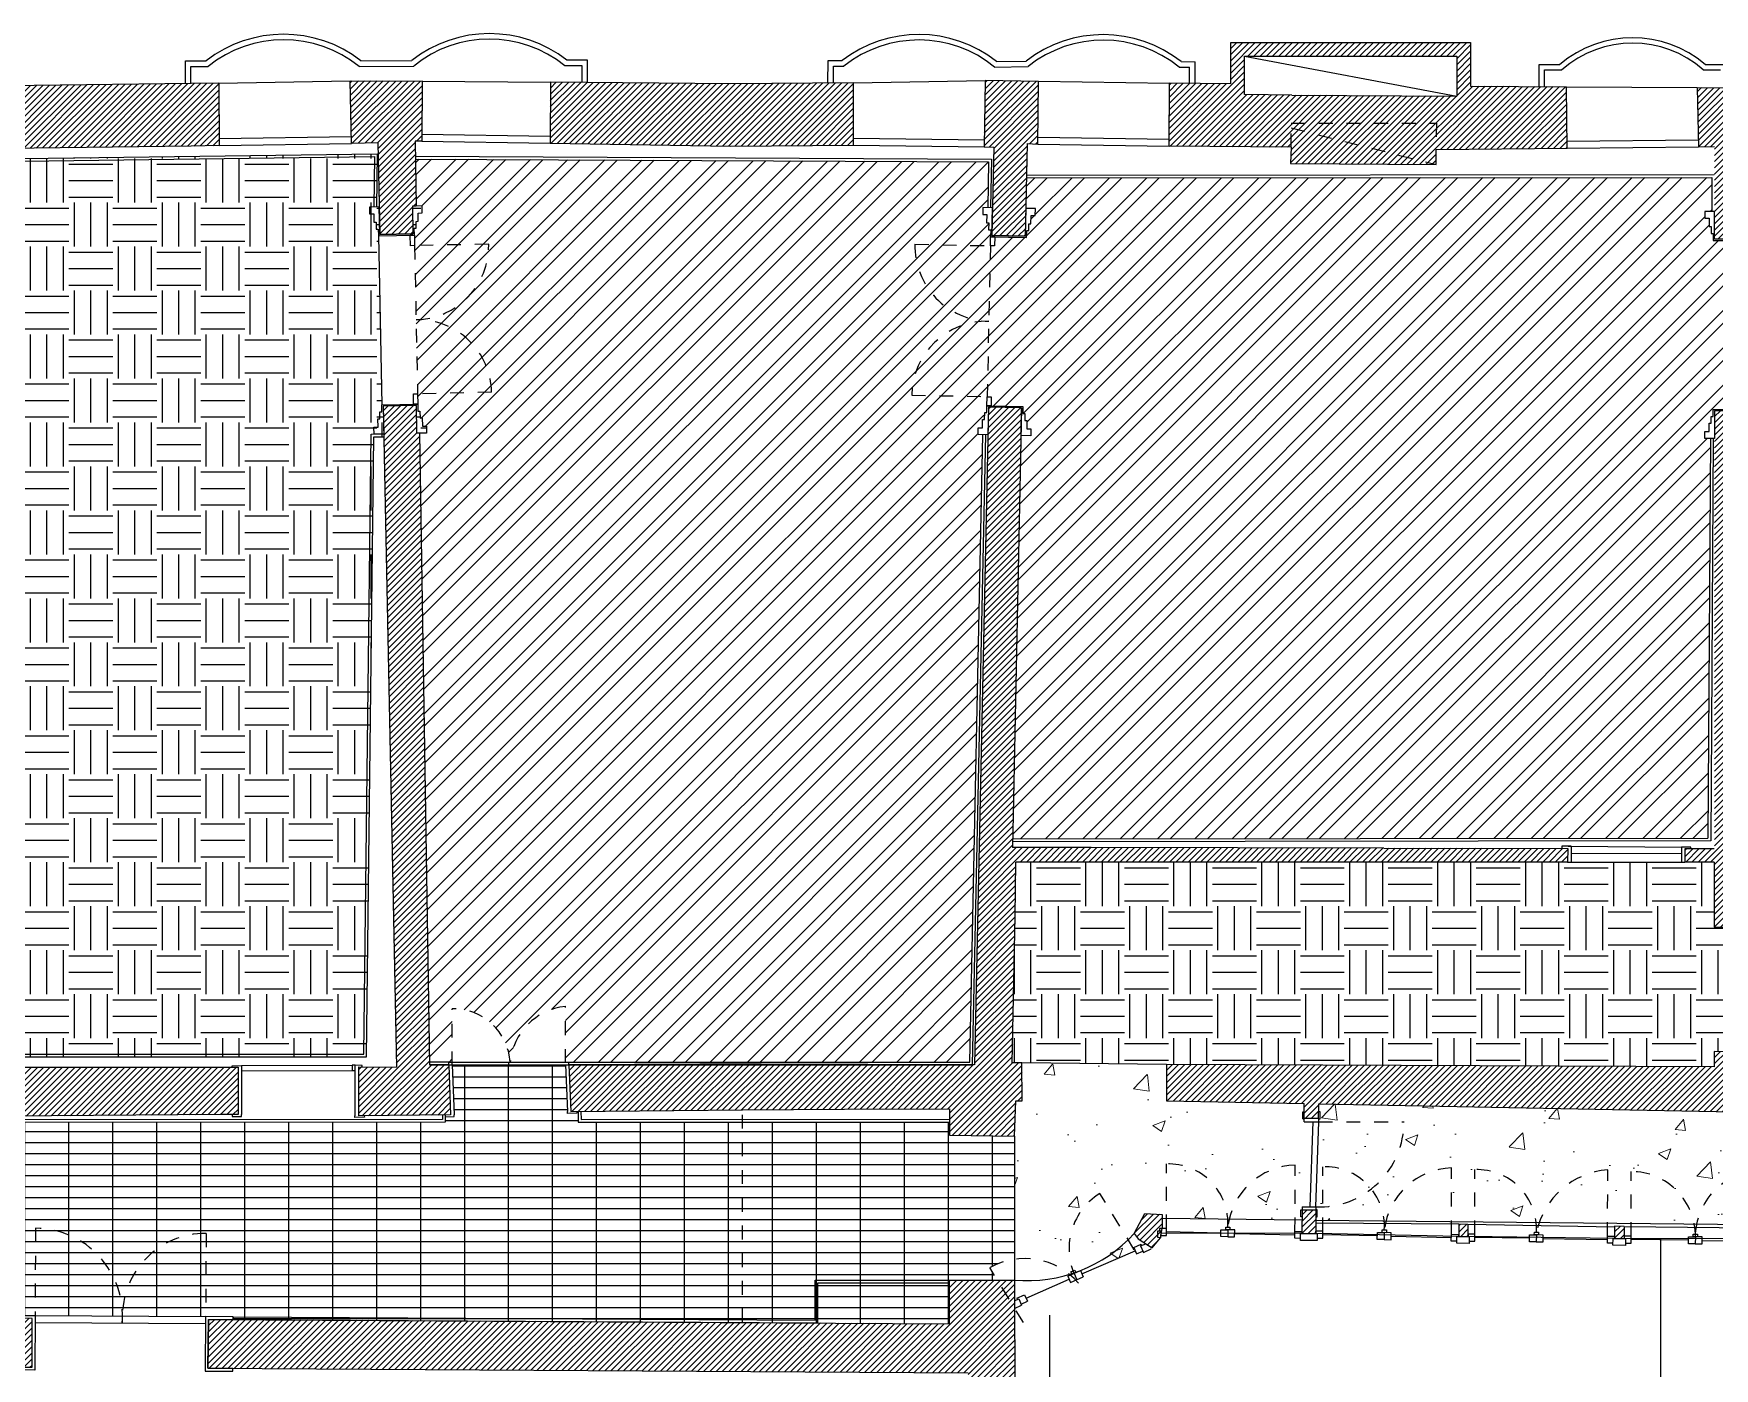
# Model space of a CAD drawing. Header units: millimetres. Extents: x -69 to 235, y 2 to 992.
# Drawn here: x 104.2 to 116.34, y 418.58 to 428.22 of the extents above; entities that cross this region are included whole.
import ezdxf

# ---------------------------------------------------------------- set-up
doc = ezdxf.new("R2010")
doc.units = ezdxf.units.MM
doc.header["$LTSCALE"] = 0.01
doc.linetypes.add('HIDDEN2', pattern=[4.7625, 3.175, -1.5875])
for name, color, linetype in [('ob_A_CONTROPARETI', 10, 'Continuous'), ('ob_A_linea_proiezione', 251, 'HIDDEN2'), ('ob_A_linea_v2', 251, 'Continuous'), ('ob_A_muro', 1, 'Continuous'), ('ob_A_muro_r', 252, 'Continuous'), ('ob_A_pav legno', 252, 'Continuous'), ('ob_A_pav linoleum', 252, 'Continuous'), ('ob_A_pav moquette', 252, 'Continuous'), ('ob_A_serramento_vetro', 253, 'Continuous'), ('ob_A_simboli', 252, 'Continuous'), ('ob_serramento_s', 3, 'Continuous')]:
    doc.layers.add(name, color=color, linetype=linetype)
doc.layers.add('ob_A_pav terrazzo', color=252, linetype='Continuous', lineweight=13)
pattern_1 = [(45, (0, -80), (-0.0224506403, 0.0224506403), [])]

msp = doc.modelspace()

# ---------------------------------------------------------------- hatches: boundary and pattern name
at = {"layer": 'ob_A_muro_r'}
h = msp.add_hatch(dxfattribs=at)
h.set_pattern_fill('ANSI31', color=256, scale=0.01)
h.set_pattern_definition(pattern_1)
h.paths.add_polyline_path([(101.4929, 427.8167), (100.6381, 427.8142), (100.6359, 428.1609), (100.0466, 428.1611), (100.0481, 427.8122), (99.5483, 427.8138), (99.5467, 427.3597), (100.2378, 427.3548), (101.4967, 427.3656)])
h.paths.add_polyline_path([(100.5337, 427.8164), (100.1486, 427.8164), (100.1486, 428.066), (100.5337, 428.066)], flags=16)
h.paths.add_polyline_path([(102.8434, 427.8317), (102.4427, 427.8322), (102.4517, 427.3817), (102.5144, 427.3824), (102.5282, 426.6213), (102.8068, 426.6263), (102.7932, 427.3802), (102.8472, 427.379)])
h.paths.add_polyline_path([(105.5395, 427.8602), (105.3396, 427.8568), (104.0163, 427.8395), (103.7933, 427.8398), (103.7972, 427.3876), (104.0163, 427.3886), (105.3396, 427.4059), (105.5433, 427.4095)])
h.paths.add_polyline_path([(107.0073, 427.8754), (106.4893, 427.8758), (106.4983, 427.4245), (106.6886, 427.4303), (106.7019, 426.7671), (106.9419, 426.7719), (106.9379, 426.9718), (106.9639, 426.9723), (106.9565, 427.4421), (107.0052, 427.4413)])
h.paths.add_polyline_path([(110.1228, 427.8631), (109.2368, 427.856), (107.9339, 427.8667), (107.9318, 427.4262), (109.235, 427.4051), (110.1226, 427.4131)])
h.paths.add_polyline_path([(111.4587, 427.8729), (111.0728, 427.8781), (111.0646, 427.4001), (111.1348, 427.3978), (111.1214, 426.7609), (111.3614, 426.7559), (111.3754, 427.4238), (111.4526, 427.4195)])
h.paths.add_polyline_path([(115.2682, 427.8343), (114.577, 427.8392), (114.577, 428.1541), (112.8452, 428.1541), (112.8452, 427.8541), (112.4028, 427.8601), (112.3999, 427.4056), (113.2815, 427.3973), (113.2763, 427.2799), (114.3271, 427.2729), (114.3271, 427.3807), (115.2742, 427.3907)])
h.paths.add_polyline_path([(112.9452, 427.7791), (112.9452, 428.0541), (114.477, 428.0541), (114.477, 427.7661), (113.2875, 427.7744)], flags=16)
h.paths.add_polyline_path([(118.7274, 427.7582), (116.796, 427.8237), (116.2128, 427.8277), (116.2215, 427.4007), (116.3383, 427.402), (116.3383, 426.7343), (116.7895, 426.7343), (116.7894, 427.5384), (118.499, 427.4762), (118.7236, 427.476)])
h.paths.add_polyline_path([(122.0256, 427.6945), (121.4432, 427.7141), (119.7224, 427.7418), (119.7206, 427.4566), (121.4606, 427.4171), (121.3585, 422.048), (120.9888, 422.0559), (120.9867, 421.9559), (121.3566, 421.9481), (121.353, 421.7562), (121.4529, 421.7543), (121.5605, 427.4138), (122.0158, 427.4007)])
h.paths.add_polyline_path([(116.7896, 425.2943), (116.7396, 425.2943), (116.7396, 425.4943), (116.3383, 425.4943), (116.3383, 422.3314), (116.1237, 422.3319), (116.1245, 422.2362), (116.3351, 422.2362), (116.3351, 421.7675), (116.7897, 421.7675), (116.7897, 422.0451), (120.1569, 421.9736), (120.159, 422.0735), (116.7896, 422.1452)])
h.paths.add_polyline_path([(107.1999, 420.7729), (107.0617, 420.7729), (106.9897, 425.3325), (106.9706, 425.3321), (106.9666, 425.5321), (106.7267, 425.5273), (106.8221, 420.7557), (106.5482, 420.7576), (106.5475, 420.4051), (107.213, 420.4116)])
h.paths.add_polyline_path([(105.6794, 420.7552), (103.9401, 420.7562), (102.9128, 420.7449), (102.8275, 425.4765), (102.5489, 425.4715), (102.634, 420.7469), (101.2463, 420.7469), (100.8272, 420.7455), (100.3098, 420.7414), (100.3122, 420.4127), (100.4397, 420.3924), (102.5172, 420.4072), (104.0277, 420.4024), (105.5505, 420.4147), (105.6788, 420.4137)])
h.paths.add_polyline_path([(99.0399, 420.7314), (98.5862, 420.7258), (98.4199, 425.5034), (98.1466, 425.4939), (98.2756, 421.7896), (90.5956, 421.815), (90.5944, 421.4714), (98.291, 421.446), (98.4112, 418.7148), (98.8518, 418.7348), (98.7793, 420.3805), (98.8663, 420.3812), (99.0422, 420.4036)])
h = msp.add_hatch(dxfattribs=at)
h.set_pattern_fill('ANSI32', color=256, scale=0.02)
h.paths.add_polyline_path([(106.9642, 426.1522), (106.9749, 425.6173), (107.5098, 425.628, 0.4142136)], flags=17)
h.paths.add_polyline_path([(107.4884, 426.6978), (106.9536, 426.6871), (106.9642, 426.1522, 0.4142136)], flags=17)
h.paths.add_polyline_path([(110.565, 426.6975), (111.1099, 426.6861), (111.1112, 426.7511), (111.1123, 426.8011), (111.0973, 426.8014), (111.0983, 426.8514), (111.0833, 426.8517), (111.0846, 426.9117), (111.0546, 426.9123), (111.0557, 426.9623), (111.0906, 426.9616), (111.0976, 427.2914), (106.9585, 427.3121), (106.9639, 426.9723), (107.0078, 426.9732), (107.0088, 426.9232), (106.9788, 426.9226), (106.98, 426.8626), (106.9651, 426.8623), (106.966, 426.8124), (106.9511, 426.8121), (106.9521, 426.7621), (106.9536, 426.6871), (107.4884, 426.6978, -0.4142136), (106.9642, 426.1522, -0.4142136), (107.5098, 425.628), (106.9749, 425.6173), (106.9764, 425.5423), (106.9774, 425.4923), (106.9924, 425.4926), (106.9934, 425.4426), (107.0084, 425.4429), (107.0096, 425.3829), (107.0396, 425.3835), (107.0406, 425.3335), (106.9897, 425.3325), (107.0613, 420.7929), (107.1999, 420.7929), (107.225, 420.7929), (107.225, 421.1779, -0.4001529), (107.6438, 420.7929), (107.644, 420.7929, -0.3596503), (108.0418, 421.1943), (108.0418, 420.7929), (108.0675, 420.7929), (110.9613, 420.7929), (111.0563, 425.3219), (111.0213, 425.3227), (111.0223, 425.3727), (111.0523, 425.372), (111.0536, 425.432), (111.0696, 425.4817), (111.0846, 425.4814), (111.0857, 425.5314), (111.087, 425.5964), (110.5422, 425.6078, -0.4142136), (111.0985, 426.1412, -0.4142136)])
h.paths.add_polyline_path([(111.1099, 426.6861), (110.565, 426.6975, 0.4142136), (111.0985, 426.1412)], flags=17)
h.paths.add_polyline_path([(111.0985, 426.1412, 0.4142136), (110.5422, 425.6078), (111.087, 425.5964)], flags=17)
h.paths.add_polyline_path([(116.7496, 426.6593), (116.7196, 426.6593), (116.7196, 426.7243), (116.3283, 426.7243), (116.3283, 426.7743), (116.3133, 426.7743), (116.3133, 426.8243), (116.2983, 426.8243), (116.2983, 426.8843), (116.2683, 426.8843), (116.2683, 426.9343), (116.3177, 426.9343), (116.3192, 427.1795), (111.3702, 427.1758), (111.3656, 426.9558), (111.4356, 426.9543), (111.4345, 426.9044), (111.4045, 426.905), (111.4033, 426.845), (111.3883, 426.8453), (111.3872, 426.7953), (111.3722, 426.7956), (111.3712, 426.7457), (111.1412, 426.7505), (111.1399, 426.6855), (111.1099, 426.6861), (111.0985, 426.1412), (111.087, 425.5964), (111.117, 425.5957), (111.1157, 425.5307), (111.3456, 425.5259), (111.3446, 425.4759), (111.3596, 425.4756), (111.3585, 425.4256), (111.3735, 425.4253), (111.3723, 425.3653), (111.4023, 425.3647), (111.4012, 425.3147), (111.3312, 425.3162), (111.2702, 422.4041), (116.2902, 422.4095), (116.3077, 425.2943), (116.2683, 425.2943), (116.2683, 425.3443), (116.2983, 425.3443), (116.2983, 425.4043), (116.3133, 425.4543), (116.3283, 425.4543), (116.3283, 425.5043), (116.7196, 425.5043), (116.7196, 425.5693), (116.7496, 425.5693)])
h = msp.add_hatch(dxfattribs=at)
h.set_pattern_fill('ANSI31', color=256, scale=0.01)
h.set_pattern_definition(pattern_1)
h.paths.add_polyline_path([(111.2944, 420.5131), (111.3405, 420.5131), (111.3382, 420.7879), (111.2684, 420.7874), (111.2894, 421.8459), (111.2947, 422.2362), (115.2775, 422.2372), (115.2781, 422.3343), (113.9506, 422.3382), (111.8382, 422.3411), (111.2689, 422.3411), (111.3354, 425.5161), (111.0955, 425.5212), (110.9959, 420.7729), (109.4566, 420.7789), (109.0128, 420.7777), (108.0675, 420.7729), (108.0817, 420.4362), (109.3212, 420.4487), (110.0582, 420.4524), (110.8146, 420.4552), (110.8146, 420.2643), (111.2846, 420.2589)])
h.paths.add_polyline_path([(118.4824, 420.7649), (116.7966, 420.7752), (116.7966, 420.8662), (116.3351, 420.8682), (116.3351, 420.7585), (112.382, 420.7759), (112.382, 420.5121), (113.3743, 420.4935), (113.3743, 420.3859), (113.4789, 420.3857), (113.4808, 420.4908), (116.7719, 420.4293), (116.79, 419.5949), (116.7436, 419.5948), (116.7427, 419.4469, 0.1592731), (117.3011, 419.7362, 0.0730198), (117.634, 420.4415), (117.8481, 420.4431), (117.8485, 420.351), (118.1819, 420.3468), (118.1861, 420.4918), (118.4824, 420.4899)])
h.paths.add_polyline_path([(116.8787, 420.4308), (117.4805, 420.4404, -0.068036), (117.1847, 419.8278, -0.100119), (116.8969, 419.6411)], flags=16)
h = msp.add_hatch(dxfattribs=at)
h.set_pattern_fill('ANSI31', color=256, scale=0.01)
h.set_pattern_definition(pattern_1)
h.paths.add_polyline_path([(118.1471, 418.9467), (117.8216, 418.9513), (117.7936, 417.1317), (117.769, 414.8153), (117.7628, 414.687), (118.0411, 414.6743)])
h.paths.add_polyline_path([(115.6863, 419.6066), (115.6165, 419.6078), (115.6152, 419.5203), (115.6854, 419.5203)])
h.paths.add_polyline_path([(114.5573, 419.621), (114.4916, 419.6218), (114.4911, 419.5344), (114.5578, 419.5344)])
h.paths.add_polyline_path([(113.4595, 419.727), (113.3608, 419.727), (113.3588, 419.5706), (113.3585, 419.5543), (113.4596, 419.555), (113.4604, 419.5715)])
h.paths.add_polyline_path([(112.3509, 419.6932), (112.2263, 419.6988), (112.149, 419.5551), (112.1772, 419.5169), (112.277, 419.4511), (112.3393, 419.5251), (112.3509, 419.5916)])
h = msp.add_hatch(dxfattribs=at)
h.set_pattern_fill('ANSI31', color=256, scale=0.01)
h.set_pattern_definition(pattern_1)
h.paths.add_polyline_path([(111.2846, 419.2189), (110.8146, 419.2189), (110.8146, 418.9038), (105.4648, 418.9356), (105.4619, 418.5824), (110.9501, 418.55), (110.9501, 418.5229), (110.97, 418.5229), (110.97, 418.4645), (111.2859, 418.4645)])
h.paths.add_polyline_path([(104.1933, 418.9429), (103.6023, 418.9471), (103.5934, 418.3969), (103.8668, 418.3921), (103.8703, 418.5921), (104.192, 418.5897)])
h.paths.add_polyline_path([(103.8631, 416.7863), (103.8408, 416.7863), (103.8493, 417.3122), (103.5759, 417.317), (103.568, 416.8271), (101.2534, 416.8323), (100.6187, 416.8317), (100.6182, 416.5583), (101.8483, 416.5564), (101.8458, 415.7522), (101.4958, 415.7522), (101.4958, 415.6522), (101.8455, 415.6522), (101.8425, 414.6901), (100.6925, 414.6946), (100.6955, 415.6522), (100.8758, 415.6522), (100.8758, 415.7522), (100.6958, 415.7522), (100.6965, 415.8343), (100.5965, 415.8343), (100.5921, 414.3077), (103.2436, 414.2681), (103.2622, 414.2271), (103.4415, 414.2277), (103.4419, 414.1111), (103.7745, 414.1111), (103.7745, 414.2596), (103.7745, 414.2962), (103.9545, 414.2967), (103.9509, 414.4962), (103.893, 414.6853), (103.8138, 414.6853), (103.816, 415.1435), (103.8315, 415.1435), (103.8315, 415.3369), (103.5216, 415.3382), (103.5216, 414.6836), (101.9425, 414.6897), (101.9483, 416.5562), (103.5385, 416.5537), (103.5311, 416.0216), (103.8459, 416.0223), (103.8459, 416.2141), (103.8313, 416.2142), (103.8368, 416.5015), (103.8631, 416.5015)])
h.paths.add_polyline_path([(109.358, 416.7811), (109.3301, 416.7811), (109.3302, 416.8165), (109.0511, 416.8171), (109.0511, 416.7982), (106.0156, 416.7997), (106.0156, 416.8178), (105.7328, 416.8171), (105.7328, 416.7992), (105.7328, 416.7859), (105.7049, 416.7859), (105.7049, 416.5004), (105.7328, 416.5004), (105.7328, 416.4871), (105.7328, 416.4692), (106.0156, 416.4685), (106.0156, 416.4866), (109.0442, 416.4876), (109.0442, 416.4679), (109.3301, 416.4685), (109.3301, 416.5022), (109.358, 416.5022)])
h.paths.add_polyline_path([(111.2892, 416.8816), (110.9978, 416.8816), (110.9979, 416.7811), (110.97, 416.7811), (110.97, 416.5022), (110.9979, 416.5022), (110.9979, 416.3867), (111.2902, 416.3867)])
h.paths.add_polyline_path([(111.2934, 414.8065), (110.97, 414.8065), (110.97, 414.7454), (110.9501, 414.7453), (110.9501, 414.7332), (109.3301, 414.7268), (109.3301, 414.7413), (105.6928, 414.7323), (105.6919, 414.517), (105.6965, 414.3022), (105.8721, 414.3058), (105.8721, 414.2598), (105.8721, 414.1111), (106.2047, 414.1111), (106.205, 414.2277), (106.3844, 414.2271), (106.3943, 414.249), (107.1368, 414.2263), (107.9058, 414.2215), (108.7641, 414.2204), (108.7641, 414.1783), (108.9338, 414.2202), (108.9338, 414.4104), (110.1891, 414.4104), (110.1891, 414.2187), (110.3588, 414.1783), (110.3588, 414.2184), (110.6318, 414.2181), (110.9143, 414.2241), (110.9283, 413.8043), (111.2955, 413.8095)])
h.paths.add_polyline_path([(99.1768, 416.5606), (99.3782, 416.5603), (99.3787, 416.8337), (98.9354, 416.8344), (98.9046, 417.5348), (98.464, 417.5159), (98.5811, 414.8545), (95.1871, 414.7916), (91.107, 414.7229), (91.1089, 414.3027), (93.6285, 414.3044), (94.9802, 414.3102), (97.3486, 414.3132), (98.5098, 414.3145), (98.5172, 413.6108), (98.7182, 413.6118), (98.7182, 414.3102), (99.3165, 414.3088), (99.3201, 414.72), (99.2118, 414.72)])
h.paths.add_polyline_path([(98.6845, 412.3493), (98.5199, 412.3467), (98.5376, 411.6705), (98.5513, 409.3224), (98.5449, 408.9887), (98.7067, 408.9884)])
edge = h.paths.add_edge_path()
edge.add_arc((111.1731, 411.8368), 0.1547, 0, 360)
edge = h.paths.add_edge_path()
edge.add_arc((111.2194, 409.6305), 0.1547, 0, 360)
at = {"layer": 'ob_A_pav legno'}
h = msp.add_hatch(dxfattribs=at)
h.set_pattern_fill('EARTH', color=256, scale=0.05)
h.paths.add_polyline_path([(101.3885, 426.5907), (102.5183, 426.6111), (102.5174, 426.6611), (102.5024, 426.6608), (102.5015, 426.7108), (102.4865, 426.7105), (102.4855, 426.7705), (102.4555, 426.77), (102.4546, 426.82), (102.5246, 426.8212), (102.5282, 426.6213), (102.8068, 426.6263), (102.8032, 426.8263), (102.851, 426.8272), (102.8418, 427.2986), (106.6903, 427.35), (106.7019, 426.7671), (106.9419, 426.7719), (106.9379, 426.9718), (107.0078, 426.9732), (107.0088, 426.9232), (106.9788, 426.9226), (106.98, 426.8626), (106.9651, 426.8623), (106.966, 426.8124), (106.9511, 426.8121), (106.9521, 426.7621), (106.6921, 426.7569), (106.7165, 425.5371), (106.9764, 425.5423), (106.9774, 425.4923), (106.9924, 425.4926), (106.9934, 425.4426), (107.0084, 425.4429), (107.0096, 425.3829), (107.0396, 425.3835), (107.0406, 425.3335), (106.9706, 425.3321), (106.9666, 425.5321), (106.7267, 425.5273), (106.7311, 425.3074), (106.66, 425.3059), (106.607, 420.8301), (102.9676, 420.8301), (102.8811, 425.2775), (102.8311, 425.2766), (102.8275, 425.4765), (102.5489, 425.4715), (102.5525, 425.2715), (102.4825, 425.2702), (102.4816, 425.3202), (102.5116, 425.3208), (102.5105, 425.3807), (102.5246, 425.431), (102.5396, 425.4313), (102.5387, 425.4813, -0.4142136)])
h = msp.add_hatch(dxfattribs=at)
h.set_pattern_fill('EARTH', color=256, scale=0.05)
h.paths.add_polyline_path([(121.4678, 421.744), (121.3428, 421.7464), (121.3439, 421.8064), (121.3539, 421.8062), (121.3566, 421.9481), (121.0267, 421.9551), (121.0265, 421.9451), (120.9765, 421.9461), (120.979, 422.0661), (120.1692, 422.0833), (120.1667, 421.9634), (120.1167, 421.9644), (120.1169, 421.9744), (116.7897, 422.0451), (116.7897, 421.7675), (116.3351, 421.7675), (116.3351, 422.2362), (116.1245, 422.2362), (115.2775, 422.2372), (111.2947, 422.2362), (111.2894, 421.8459), (111.2684, 420.7874), (111.3382, 420.7879), (112.382, 420.7759), (116.3351, 420.7585), (116.3351, 420.8682), (116.7966, 420.8662), (116.7966, 420.7752), (118.2824, 420.7661), (118.2828, 420.8362), (118.3328, 420.8359), (118.3326, 420.8059), (118.3926, 420.8055), (118.3925, 420.7905), (118.4425, 420.7902), (118.4424, 420.7752), (118.4924, 420.7749), (118.4906, 420.4799), (119.7106, 420.4724), (119.7124, 420.7674), (119.7624, 420.7671), (119.7625, 420.7821), (119.8125, 420.7818), (119.8126, 420.7968), (119.8726, 420.7965), (119.8728, 420.8265), (119.9228, 420.8262), (119.9223, 420.7562), (121.3338, 420.7483), (121.3361, 420.8663), (121.3261, 420.8665), (121.3272, 420.9265), (121.4522, 420.9241)])
at = {"layer": 'ob_A_pav moquette'}
h = msp.add_hatch(dxfattribs=at)
h.set_pattern_fill('GRATE', color=256, scale=0.1)
h.paths.add_polyline_path([(111.2846, 420.2589), (110.8146, 420.2643), (110.8146, 420.36), (109.3212, 420.3592), (109.3212, 418.9328), (109.8446, 418.9297), (109.8446, 419.2189), (110.8146, 419.2189), (111.1612, 419.2189), (111.1058, 419.3092, -0.0920068), (111.2846, 419.3696)])
h.paths.add_polyline_path([(109.3212, 420.3592), (108.1352, 420.3586), (108.1345, 420.4367), (108.1247, 420.4366), (108.125, 420.4241), (108.0568, 420.4227), (108.0567, 420.4351), (108.0424, 420.7729), (107.225, 420.7729), (107.225, 420.7694), (107.2384, 420.3993), (107.1747, 420.3977), (107.1747, 420.3582), (103.5804, 420.3567), (103.5804, 418.9672), (103.8761, 418.965), (103.8757, 418.9452), (104.0133, 418.9442), (104.0134, 418.964), (104.2134, 418.9628), (104.2171, 419.5935, -0.4141293), (104.8442, 418.9594, -0.4141251), (105.4484, 419.5564), (105.4449, 418.9557), (105.6449, 418.9545), (105.6448, 418.9345), (110.8146, 418.9038), (110.8146, 419.2189), (109.8446, 419.2189), (109.8446, 418.9297), (109.3212, 418.9328)])
h.paths.add_polyline_path([(105.4484, 419.5564, 0.4142136), (104.8442, 418.9592), (105.4449, 418.9557)], flags=17)
h.paths.add_polyline_path([(104.2171, 419.5935), (104.2134, 418.9628), (104.8442, 418.9592, 0.4142136)], flags=17)
at = {"layer": 'ob_A_pav terrazzo'}
h = msp.add_hatch(dxfattribs=at)
h.set_pattern_fill('AR-CONC', color=256, scale=0.005)
h.paths.add_polyline_path([(117.4805, 420.4404), (116.8787, 420.4308), (116.8877, 420.0392, -0.0753657), (116.8902, 420.0229, -0.0637589), (116.8884, 420.009), (116.8969, 419.6411, 0.100119), (117.1847, 419.8278, 0.068036)])
h.paths.add_polyline_path([(116.7719, 420.4293), (113.4808, 420.4908), (113.4798, 420.4348), (113.4904, 420.4348), (113.4904, 420.3829), (113.4808, 420.3829), (113.4808, 420.3623), (114.0964, 420.3623, -0.2306975), (113.8601, 419.8774, -0.149083), (113.9533, 419.6451), (113.9654, 419.6449, -0.3356045), (114.44, 420.0295), (114.4388, 419.64), (114.6086, 419.6382), (114.6086, 420.0165, -0.3936575), (115.0504, 419.6336), (115.0713, 419.6334, -0.298904), (115.567, 420.0153), (115.5657, 419.6283), (115.7356, 419.6265), (115.7356, 420.0023, -0.3635178), (116.1921, 419.6217), (116.2079, 419.6216, -0.3585715), (116.6673, 420.0023), (116.666, 419.6168), (116.7895, 419.6155), (116.7809, 420.014, -0.0699838), (116.7806, 420.0294)])
h.paths.add_polyline_path([(115.7356, 420.0023), (115.7356, 419.6265), (116.1921, 419.6217, 0.3635178)], flags=17)
h.paths.add_polyline_path([(116.6673, 420.0023, 0.3585715), (116.2079, 419.6216), (116.666, 419.6168)], flags=17)
h.paths.add_polyline_path([(115.567, 420.0153, 0.298904), (115.0713, 419.6334), (115.5657, 419.6283)], flags=17)
h.paths.add_polyline_path([(114.6086, 420.0165), (114.6086, 419.6382), (115.0504, 419.6336, 0.3936575)], flags=17)
h.paths.add_polyline_path([(114.44, 420.0295, 0.3356045), (113.9654, 419.6449), (114.4388, 419.64)], flags=17)
h.paths.add_polyline_path([(113.8601, 419.8774, -0.1551967), (113.5104, 419.7474), (113.5104, 419.6497), (113.9533, 419.6451, 0.149083)], flags=17)
h.paths.add_polyline_path([(113.5104, 420.0374), (113.5104, 419.7474, 0.1551967), (113.8601, 419.8774, 0.2366093)], flags=17)
h.paths.add_polyline_path([(114.0964, 420.3623), (113.4808, 420.3623), (113.4595, 419.7471, 0.0206876), (113.5104, 419.7474), (113.5104, 420.0374, -0.2366093), (113.8601, 419.8774, 0.2306975)])
h.paths.add_polyline_path([(113.4408, 420.3623), (113.3743, 420.3623), (113.3743, 420.3829), (113.3648, 420.3829), (113.3648, 420.4348), (113.3743, 420.4348), (113.3743, 420.4935), (112.382, 420.5121), (112.382, 420.7759), (111.3382, 420.7879), (111.3405, 420.5131), (111.2944, 420.5131), (111.2846, 420.2589), (111.2846, 419.3696, -0.2077389), (111.6819, 419.2608, 0.0039622), (111.6978, 419.2658), (111.6921, 419.2796), (111.7066, 419.2856, -0.3551974), (111.9008, 419.8451), (112.105, 419.5101, 0.0149775), (112.149, 419.5551), (112.2263, 419.6988), (112.3509, 419.6932), (112.3509, 419.6636), (112.3809, 419.6633), (112.3809, 420.0576, -0.4054235), (112.8241, 419.6578), (112.8338, 419.6576, -0.3397505), (113.3106, 420.0497), (113.3093, 419.6517), (113.3598, 419.6511), (113.3601, 419.6751), (113.3522, 419.6751), (113.3522, 419.727), (113.3608, 419.727), (113.3608, 419.7471), (113.4194, 419.7471)])
h.paths.add_polyline_path([(113.3106, 420.0497, 0.3397505), (112.8338, 419.6576), (113.3093, 419.6517)], flags=17)
h.paths.add_polyline_path([(112.3809, 420.0576), (112.3809, 419.6633), (112.8241, 419.6578, 0.4054235)], flags=17)
h.paths.add_polyline_path([(111.9008, 419.8451, 0.3551974), (111.7066, 419.2856), (111.7198, 419.2911), (111.7263, 419.2755, 0.107195), (112.105, 419.5101)], flags=17)
h.paths.add_polyline_path([(111.2846, 419.3696), (111.2846, 419.2189, 0.0959127), (111.6819, 419.2608, 0.2077389)], flags=17)
h.paths.add_polyline_path([(111.6792, 419.2246), (111.6693, 419.2476), (111.6881, 419.2558, 0.3098413), (111.1058, 419.3092), (111.1612, 419.2189), (111.2846, 419.2189), (111.2846, 419.1184), (111.2847, 419.0695), (111.3058, 419.0787), (111.302, 419.0879), (111.3576, 419.1121), (111.3676, 419.0892)])
h.paths.add_polyline_path([(111.7709, 419.2645), (111.7606, 419.2883, 0.0983866), (112.105, 419.5101), (112.1534, 419.4307)], flags=17)

# ---------------------------------------------------------------- linework, layer by layer
at = {"layer": 'ob_A_CONTROPARETI'}
for p, q in [((111.3702, 427.1958), (116.3351, 427.1995)), ((111.3702, 427.1758), (116.3192, 427.1795)), ((115.2775, 422.2372), (116.1245, 422.2362))]:
    msp.add_line(p, q, dxfattribs=at)
for points in [[(102.851, 426.8272), (102.8418, 427.2986), (106.6841, 427.3499), (106.6796, 426.9667)], [(102.871, 426.8275), (102.8622, 427.2789), (106.6639, 427.3296), (106.6596, 426.9663)], [(106.9585, 427.3121), (111.0976, 427.2914), (111.0906, 426.9616)], [(106.9586, 427.3321), (111.118, 427.3113), (111.1106, 426.9612)], [(116.3192, 427.1795), (116.3177, 426.9343)], [(102.8811, 425.2774), (102.9676, 420.8301), (106.607, 420.8301), (106.66, 425.3059), (106.7311, 425.3074)], [(102.9011, 425.2778), (102.9872, 420.8501), (106.5872, 420.8501), (106.6402, 425.3255), (106.7307, 425.3274)], [(108.0675, 420.7929), (110.9613, 420.7929), (111.0563, 425.3219)], [(108.0675, 420.7729), (110.9809, 420.7729), (111.0763, 425.3215)], [(116.3277, 425.2942), (116.3101, 422.3896), (111.2702, 422.3841)], [(116.3077, 425.2943), (116.2902, 422.4095)], [(111.2702, 422.4041), (116.2902, 422.4095)], [(107.1999, 420.7929), (107.0614, 420.7929)], [(107.1999, 420.7729), (107.0617, 420.7729)], [(108.1345, 420.4367), (108.1352, 420.3586), (110.8146, 420.36)], [(108.1545, 420.4369), (108.155, 420.3786), (110.8146, 420.38)], [(107.1547, 420.4112), (107.1547, 420.3782), (98.7843, 420.3747), (98.8473, 418.9442)], [(107.1747, 420.4112), (107.1747, 420.3582), (98.8052, 420.3547), (98.8673, 418.9451)], [(105.6449, 418.9545), (109.8446, 418.9297), (109.8446, 419.2189), (110.8146, 419.2189)], [(105.6448, 418.9345), (109.8646, 418.9096), (109.8646, 419.1989), (110.8146, 419.1989)], [(105.6449, 418.9545), (105.6448, 418.9345)]]:
    msp.add_lwpolyline(points, dxfattribs=at)
at = {"layer": 'ob_A_linea_proiezione'}
for points in [[(113.2815, 427.3973), (113.2815, 427.5721), (114.3298, 427.5721), (114.3271, 427.3807)], [(113.2815, 427.5369), (114.3271, 427.2729), (114.3271, 427.2729)], [(107.4884, 426.6978), (106.9536, 426.6871)], [(106.9536, 426.6871), (106.9749, 425.6173)], [(110.565, 426.6975), (111.1099, 426.6861)], [(111.1099, 426.6861), (111.087, 425.5964)], [(107.5098, 425.628), (106.9749, 425.6173)], [(110.5422, 425.6078), (111.087, 425.5964)], [(107.225, 420.7694), (107.225, 421.1779)], [(108.0418, 420.7872), (108.0418, 421.1957)], [(109.3212, 418.9128), (109.3212, 420.4487)], [(113.4808, 420.3623), (114.0964, 420.3623)], [(112.3809, 419.5915), (112.3809, 420.0576)], [(113.309, 419.5706), (113.3106, 420.0497)], [(113.5104, 419.5713), (113.5104, 420.0374)], [(114.4385, 419.5504), (114.44, 420.0295)], [(114.6086, 419.5504), (114.6086, 420.0165)], [(115.5654, 419.5362), (115.567, 420.0153)], [(115.7356, 419.5362), (115.7356, 420.0023)], [(112.1487, 419.4384), (111.9008, 419.8451)], [(104.2171, 419.5935), (104.2134, 418.9628)], [(105.4484, 419.5564), (105.4449, 418.9557)], [(111.3497, 418.912), (111.1058, 419.3092)]]:
    msp.add_lwpolyline(points, dxfattribs=at)
for centre, radius, start, end in [((106.9536, 426.6871), 0.535, 271.14492, 1.14492), ((111.1099, 426.6861), 0.545, 178.79919, 268.79919), ((106.9749, 425.6173), 0.535, 1.14492, 91.14492), ((111.087, 425.5964), 0.545, 88.79919, 178.79919), ((107.2324, 420.7656), 0.4123, 3.56523, 91.02062), ((108.0859, 420.7528), 0.4436, 95.69566, 175.02462), ((113.4808, 420.3623), 0.6156, 268.00962, 0), ((112.3965, 419.6293), 0.4285, 356.30712, 92.0819), ((113.3274, 419.5434), 0.5066, 91.90283, 173.3871), ((113.5257, 419.6086), 0.4291, 356.38896, 92.04669), ((114.4569, 419.5235), 0.5063, 91.9142, 173.41978), ((114.6241, 419.588), 0.4288, 356.91691, 92.06534), ((115.61, 419.4468), 0.5701, 94.32989, 168.04918), ((115.7367, 419.5395), 0.4628, 358.96242, 90.14407), ((116.6689, 419.5328), 0.4695, 90.19788, 180.20825), ((112.1478, 419.4459), 0.4695, 121.75008, 211.76045), ((104.2134, 418.9628), 0.6307, 355.12333, 89.67005), ((105.4449, 418.9557), 0.6007, 89.67005, 184.44433), ((111.358, 418.8577), 0.5171, 41.15164, 119.18752)]:
    msp.add_arc(centre, radius, start, end, dxfattribs=at)
at = {"layer": 'ob_A_linea_v2'}
for p, q in [((105.2989, 428.0206), (105.4489, 428.0206)), ((105.2989, 427.8547), (105.2989, 428.0206)), ((105.3386, 427.981), (105.4627, 427.981)), ((105.3386, 427.8547), (105.3386, 427.981)), ((106.5525, 427.9809), (106.947, 427.9837)), ((106.5662, 428.0206), (106.9329, 428.0233)), ((108.1632, 427.9857), (108.0391, 427.9857)), ((108.2029, 428.0253), (108.0529, 428.0253)), ((108.1632, 427.8651), (108.1632, 427.9857)), ((108.2029, 427.8651), (108.2029, 428.0253)), ((109.9374, 427.8616), (109.9382, 428.0236)), ((109.9382, 428.0236), (110.039, 428.0231)), ((109.9771, 427.8619), (109.9777, 427.9837)), ((109.9777, 427.9837), (110.0526, 427.9833)), ((111.1409, 427.9765), (111.3826, 427.9799)), ((111.1546, 428.0164), (111.3685, 428.0194)), ((112.4734, 427.9756), (112.5484, 427.9753)), ((112.4874, 428.0152), (112.5883, 428.0148)), ((112.5478, 427.8578), (112.5484, 427.9753)), ((112.5875, 427.8576), (112.5883, 428.0148)), ((115.0712, 427.9958), (115.2212, 427.9958)), ((115.0712, 427.8357), (115.0712, 427.9958)), ((115.1109, 427.8357), (115.1109, 427.9561)), ((115.1109, 427.9561), (115.236, 427.9561)), ((116.2565, 427.9561), (116.3816, 427.9561)), ((116.2712, 427.9958), (116.4212, 427.9958)), ((105.5395, 427.8602), (106.4893, 427.8758)), ((107.0073, 427.8754), (107.9339, 427.8667)), ((110.1228, 427.8631), (111.0728, 427.8781)), ((111.4587, 427.8733), (112.4028, 427.8601)), ((115.2682, 427.8343), (116.2128, 427.8277)), ((113.3598, 419.6511), (112.3509, 419.6636)), ((114.4916, 419.6218), (113.4596, 419.6301)), ((116.7895, 419.6155), (113.4599, 419.6502)), ((115.6164, 419.6014), (114.5573, 419.6199)), ((115.6863, 419.6066), (116.7436, 419.5948)), ((113.3585, 419.5543), (112.3451, 419.5584)), ((114.4911, 419.5344), (113.4596, 419.555)), ((115.6152, 419.5203), (114.5578, 419.5344)), ((115.6854, 419.5203), (116.7431, 419.5222)), ((115.947, 419.5208), (115.943, 407.5236)), ((111.5389, 407.4265), (111.5389, 418.9648))]:
    msp.add_line(p, q, dxfattribs=at)
for centre, radius, start, end in [((106.0076, 427.3053), 0.9077, 52.00986, 127.99014), ((107.4942, 427.31), 0.9077, 52.00986, 128.19927), ((110.5925, 427.3037), 0.9077, 51.73812, 127.57127), ((111.9253, 427.3026), 0.9077, 51.73812, 127.92753), ((106.0076, 427.3053), 0.868, 51.10683, 128.88266), ((107.4942, 427.31), 0.868, 51.11734, 129.0866), ((110.5925, 427.3037), 0.868, 50.81807, 128.46006), ((111.9253, 427.3026), 0.868, 50.8456, 128.70534), ((115.7462, 427.3753), 0.8128, 49.76277, 130.23723), ((115.7462, 427.3753), 0.7731, 48.69745, 131.30255), ((111.3748, 420.266), 1.051, 265.07481, 317.44255)]:
    msp.add_arc(centre, radius, start, end, dxfattribs=at)
at = {"layer": 'ob_A_muro'}
for p, q in [((112.8452, 427.8541), (112.8452, 428.1541)), ((112.8452, 428.1541), (114.577, 428.1541)), ((114.577, 428.1541), (114.577, 427.8392)), ((112.9452, 427.7791), (112.9452, 428.0541)), ((112.9452, 428.0541), (114.477, 428.0541)), ((114.477, 428.0541), (114.477, 427.7661)), ((105.3396, 427.8568), (104.0163, 427.8395)), ((105.5395, 427.8602), (105.3396, 427.8568)), ((105.5395, 427.8602), (105.5433, 427.4095)), ((106.4893, 427.8758), (107.0073, 427.8754)), ((106.4983, 427.4245), (106.4893, 427.8758)), ((107.0073, 427.8757), (107.0052, 427.4413)), ((107.9339, 427.8667), (107.9318, 427.4262)), ((109.2368, 427.856), (107.9339, 427.8667)), ((110.1228, 427.8631), (109.2368, 427.856)), ((110.1226, 427.4131), (110.1228, 427.8631)), ((111.0728, 427.8781), (111.0646, 427.4001)), ((111.4587, 427.8729), (111.0728, 427.8781)), ((111.4526, 427.4195), (111.4587, 427.8733)), ((112.3999, 427.4056), (112.4028, 427.8601)), ((112.8452, 427.8541), (112.4028, 427.8601)), ((114.577, 427.8392), (115.2682, 427.8343)), ((115.2742, 427.3907), (115.2682, 427.8343)), ((116.2128, 427.8277), (116.7952, 427.8237)), ((116.2128, 427.8277), (116.2215, 427.4007)), ((113.2875, 427.7744), (112.9452, 427.7791)), ((113.2875, 427.7744), (114.477, 427.7661)), ((105.3396, 427.4059), (104.0163, 427.3886)), ((105.5433, 427.4095), (105.3396, 427.4059)), ((106.6886, 427.4303), (106.4983, 427.4245)), ((106.6886, 427.4303), (106.7019, 426.7671)), ((107.0052, 427.4413), (106.9565, 427.4421)), ((106.9565, 427.4421), (106.9639, 426.9723)), ((107.9318, 427.4262), (109.235, 427.4051)), ((109.235, 427.4051), (110.1226, 427.4131)), ((111.0646, 427.4001), (111.1348, 427.3978)), ((111.1348, 427.3978), (111.1214, 426.7609)), ((111.3754, 427.4238), (111.3614, 426.7559)), ((111.3754, 427.4238), (111.4526, 427.4195)), ((113.2815, 427.3973), (112.3999, 427.4056)), ((113.2815, 427.3973), (113.2763, 427.2799)), ((114.3271, 427.3807), (115.2742, 427.3907)), ((114.3271, 427.2729), (114.3271, 427.3807)), ((116.2215, 427.4007), (116.3383, 427.402)), ((113.2763, 427.2799), (114.3271, 427.2729)), ((111.1214, 426.7609), (111.3614, 426.7559)), ((106.7267, 425.5273), (106.8221, 420.7557)), ((111.0955, 425.5212), (110.9959, 420.7729)), ((111.3354, 425.5161), (111.0955, 425.5212)), ((111.3354, 425.5161), (111.2689, 422.3411)), ((106.9897, 425.3325), (107.0617, 420.7729)), ((111.8382, 422.3411), (111.2689, 422.3411)), ((113.9506, 422.3382), (111.8382, 422.3411)), ((113.9506, 422.3382), (115.2781, 422.3343)), ((115.2781, 422.3343), (115.2775, 422.2372)), ((116.1237, 422.3319), (116.1245, 422.2362)), ((116.3351, 422.3314), (116.1237, 422.3319)), ((111.2894, 421.8459), (111.2947, 422.2362)), ((115.2775, 422.2372), (111.2947, 422.2362)), ((116.3351, 422.2362), (116.1245, 422.2362)), ((116.3351, 422.2362), (116.3351, 421.7675)), ((111.2684, 420.7874), (111.2894, 421.8459)), ((116.3351, 421.7675), (116.7897, 421.7675)), ((116.7966, 420.8662), (116.3351, 420.8682)), ((116.3351, 420.8682), (116.3351, 420.7585)), ((103.9401, 420.7562), (105.6794, 420.7552)), ((105.6794, 420.7552), (105.6788, 420.4137)), ((106.5482, 420.7576), (106.5475, 420.4051)), ((106.5482, 420.7576), (106.8221, 420.7557)), ((107.0617, 420.7729), (107.1999, 420.7729)), ((107.1999, 420.7729), (107.213, 420.4116)), ((109.0128, 420.7777), (108.0675, 420.7729)), ((108.0675, 420.7729), (108.0817, 420.4362)), ((109.4566, 420.7789), (109.0128, 420.7777)), ((110.9959, 420.7729), (109.4566, 420.7789)), ((111.3382, 420.7879), (111.2684, 420.7874)), ((111.3405, 420.5131), (111.3382, 420.7879)), ((116.3351, 420.7585), (112.382, 420.7759)), ((112.382, 420.7759), (112.382, 420.5121)), ((108.0817, 420.4362), (109.3212, 420.4487)), ((109.3212, 420.4487), (110.0582, 420.4524)), ((110.0582, 420.4524), (110.8146, 420.4552)), ((110.8146, 420.4558), (110.8146, 420.2643)), ((111.2846, 420.2589), (111.2944, 420.5131)), ((111.2944, 420.5131), (111.3405, 420.5131)), ((112.382, 420.5121), (113.3743, 420.4935)), ((113.3743, 420.3859), (113.3743, 420.4935)), ((113.4789, 420.3857), (113.4808, 420.4908)), ((113.4808, 420.4908), (116.7719, 420.4293)), ((105.5505, 420.4147), (104.0277, 420.4024)), ((105.6788, 420.4137), (105.5505, 420.4147)), ((107.213, 420.4116), (106.5475, 420.4051)), ((113.4789, 420.3857), (113.3743, 420.3859)), ((110.8146, 420.2643), (111.2846, 420.2589)), ((112.149, 419.5551), (112.2263, 419.6988)), ((112.2263, 419.6988), (112.3509, 419.6932)), ((113.3608, 419.727), (113.3588, 419.5706)), ((113.3608, 419.727), (113.4595, 419.727)), ((113.4595, 419.727), (113.4604, 419.5715)), ((112.3393, 419.5251), (112.3509, 419.5916)), ((112.3509, 419.6932), (112.3509, 419.5916)), ((114.4916, 419.6218), (114.4911, 419.5344)), ((114.5573, 419.621), (114.4916, 419.6218)), ((114.5573, 419.621), (114.5578, 419.5344)), ((115.6165, 419.6078), (115.6152, 419.5203)), ((115.6863, 419.6066), (115.6165, 419.6078)), ((115.6863, 419.6066), (115.6854, 419.5203)), ((112.149, 419.5551), (112.1772, 419.5169)), ((112.1772, 419.5169), (112.277, 419.4511)), ((112.277, 419.4511), (112.3393, 419.5251)), ((113.3588, 419.5706), (113.3585, 419.5543)), ((113.3585, 419.5543), (113.4596, 419.555)), ((113.4596, 419.555), (113.4604, 419.5715)), ((114.4911, 419.5344), (114.5578, 419.5344)), ((115.6152, 419.5203), (115.6854, 419.5203)), ((111.2846, 419.1184), (111.2859, 418.4645)), ((105.4619, 418.5824), (110.9501, 418.55))]:
    msp.add_line(p, q, dxfattribs=at)
for points in [[(106.9639, 426.9723), (106.9379, 426.9718), (106.9419, 426.7719)], [(106.7019, 426.7671), (106.9419, 426.7719)], [(106.9666, 425.5321), (106.7287, 425.5273)], [(106.9897, 425.3325), (106.9706, 425.3321), (106.9666, 425.5321)], [(110.8146, 418.9038), (110.8146, 419.2189), (111.2846, 419.2189), (111.2846, 419.1184)], [(105.4648, 418.9356), (105.4619, 418.5824)], [(105.4648, 418.9356), (110.8146, 418.9038)]]:
    msp.add_lwpolyline(points, dxfattribs=at)
at = {"layer": 'ob_A_pav linoleum'}
for p, q in [((112.382, 420.7759), (111.3382, 420.7879)), ((111.2846, 420.2589), (111.2846, 419.2189))]:
    msp.add_line(p, q, dxfattribs=at)
at = {"layer": 'ob_A_pav moquette'}
msp.add_line((106.6921, 426.7569), (106.7165, 425.5371), dxfattribs=at)
at = {"layer": 'ob_A_serramento_vetro'}
for points in [[(105.5429, 427.4595), (106.4973, 427.4745)], [(107.0054, 427.4913), (107.932, 427.4762)], [(111.4533, 427.4695), (112.4002, 427.4556)], [(105.5433, 427.4095), (106.4983, 427.4245)], [(107.0052, 427.4413), (107.9318, 427.4262)], [(110.1226, 427.4631), (111.0655, 427.4501)], [(110.1226, 427.4131), (111.0646, 427.4001)], [(111.4526, 427.4195), (112.3999, 427.4056)], [(115.2735, 427.4407), (116.2205, 427.4507)], [(115.2742, 427.3907), (116.2215, 427.4007)]]:
    msp.add_lwpolyline(points, dxfattribs=at)
at = {"layer": 'ob_A_simboli'}
msp.add_lwpolyline([(112.9452, 428.0541), (114.477, 427.7661)], dxfattribs=at)
at = {"layer": 'ob_serramento_s'}
for p, q in [((116.0987, 422.3319), (116.0995, 422.2362)), ((105.7044, 420.7551), (105.7038, 420.4136)), ((106.5232, 420.7576), (106.5225, 420.4052)), ((107.2249, 420.7729), (107.238, 420.4117)), ((108.0424, 420.7729), (108.0567, 420.4351)), ((113.3648, 420.4348), (113.3743, 420.4348)), ((113.3648, 420.3829), (113.3648, 420.4348)), ((113.4195, 419.7485), (113.4409, 420.3637)), ((113.4595, 419.7471), (113.4808, 420.3623)), ((112.1451, 419.4544), (112.1983, 419.4775)), ((112.1949, 419.4652), (112.2316, 419.4811)), ((112.1949, 419.4652), (112.2149, 419.4193)), ((112.1983, 419.4775), (112.2023, 419.4684)), ((112.2316, 419.4811), (112.277, 419.4511)), ((112.7737, 419.5576), (112.3806, 419.5665)), ((112.8737, 419.5558), (113.3085, 419.5456)), ((113.9032, 419.5375), (113.5101, 419.5463)), ((114.0031, 419.5356), (114.438, 419.5254)), ((115.0016, 419.5209), (114.6085, 419.5254)), ((115.1016, 419.5197), (115.5649, 419.5112)), ((116.1492, 419.5071), (115.7355, 419.5112)), ((116.2491, 419.506), (116.6652, 419.4982)), ((111.7709, 419.2645), (112.1551, 419.4315)), ((112.1451, 419.4544), (112.165, 419.4086)), ((112.165, 419.4086), (112.2109, 419.4285)), ((112.2149, 419.4193), (112.2712, 419.4438)), ((111.3676, 419.0892), (111.6792, 419.2246)), ((111.6693, 419.2476), (111.761, 419.2874)), ((111.6693, 419.2476), (111.6892, 419.2017)), ((111.6892, 419.2017), (111.7809, 419.2416)), ((111.7151, 419.2675), (111.735, 419.2216)), ((111.761, 419.2874), (111.7809, 419.2416)), ((111.302, 419.0879), (111.3576, 419.1121)), ((111.3576, 419.1121), (111.3776, 419.0662)), ((111.2847, 419.0695), (111.3158, 419.083)), ((111.2848, 419.015), (111.3357, 419.0371)), ((111.3158, 419.083), (111.3357, 419.0371)), ((111.3317, 419.0463), (111.3776, 419.0662)), ((111.2851, 418.8575), (111.2852, 418.7977))]:
    msp.add_line(p, q, dxfattribs=at)
for points in [[(106.6279, 426.9656), (106.6289, 426.9156), (106.6589, 426.9162), (106.6601, 426.8562), (106.6751, 426.8565), (106.6761, 426.8066), (106.6911, 426.8069), (106.6921, 426.7569), (106.9521, 426.7621), (106.9521, 426.7621), (106.9511, 426.8121), (106.966, 426.8124), (106.9651, 426.8623), (106.98, 426.8626), (106.9788, 426.9226), (107.0088, 426.9232), (107.0078, 426.9732), (106.9379, 426.9718), (106.9419, 426.7719), (106.7019, 426.7671), (106.6979, 426.967)], [(111.0557, 426.9623), (111.0546, 426.9123), (111.0846, 426.9117), (111.0833, 426.8517), (111.0983, 426.8514), (111.0973, 426.8014), (111.1123, 426.8011), (111.1112, 426.7511), (111.3712, 426.7457), (111.3712, 426.7457), (111.3722, 426.7956), (111.3872, 426.7953), (111.3883, 426.8453), (111.4033, 426.845), (111.4045, 426.905), (111.4345, 426.9044), (111.4356, 426.9543), (111.3656, 426.9558), (111.3614, 426.7559), (111.1214, 426.7609), (111.1256, 426.9608)], [(116.2683, 426.9343), (116.2683, 426.8843), (116.2983, 426.8843), (116.2983, 426.8243), (116.3133, 426.8243), (116.3133, 426.7743), (116.3283, 426.7743), (116.3283, 426.7243), (116.7496, 426.7243), (116.7496, 426.7243), (116.7496, 426.7743), (116.7646, 426.7743), (116.7646, 426.8243), (116.7796, 426.8243), (116.7796, 426.8843), (116.8096, 426.8843), (116.8096, 426.9343), (116.7396, 426.9343), (116.7396, 426.7343), (116.3383, 426.7343), (116.3383, 426.9343)], [(111.1112, 426.7511), (111.1412, 426.7505), (111.1399, 426.6855), (111.1099, 426.6861)], [(106.6607, 425.326), (106.6597, 425.3759), (106.6897, 425.3765), (106.6885, 425.4365), (106.7035, 425.4368), (106.7025, 425.4868), (106.7175, 425.4871), (106.7165, 425.5371), (106.9764, 425.5423), (106.9764, 425.5423), (106.9774, 425.4923), (106.9924, 425.4926), (106.9934, 425.4426), (107.0084, 425.4429), (107.0096, 425.3829), (107.0396, 425.3835), (107.0406, 425.3335), (106.9706, 425.3321), (106.9666, 425.5321), (106.7267, 425.5273), (106.7307, 425.3274)], [(111.0213, 425.3227), (111.0223, 425.3727), (111.0523, 425.372), (111.0536, 425.432), (111.0686, 425.4317), (111.0696, 425.4817), (111.0846, 425.4814), (111.0857, 425.5314), (111.3456, 425.5259), (111.3456, 425.5259), (111.3446, 425.4759), (111.3596, 425.4756), (111.3585, 425.4256), (111.3735, 425.4253), (111.3723, 425.3653), (111.4023, 425.3647), (111.4012, 425.3147), (111.3312, 425.3162), (111.3354, 425.5161), (111.0955, 425.5212), (111.0913, 425.3212)], [(111.087, 425.5964), (111.117, 425.5957), (111.1157, 425.5307), (111.0857, 425.5314)], [(116.2683, 425.2943), (116.2683, 425.3443), (116.2983, 425.3443), (116.2983, 425.4043), (116.3133, 425.4043), (116.3133, 425.4543), (116.3283, 425.4543), (116.3283, 425.5043), (116.7496, 425.5043), (116.7496, 425.5043), (116.7496, 425.4543), (116.7646, 425.4543), (116.7646, 425.4043), (116.7796, 425.4043), (116.7796, 425.3443), (116.8096, 425.3443), (116.8096, 425.2943), (116.7396, 425.2943), (116.7396, 425.4943), (116.3383, 425.4943), (116.3383, 425.2943)], [(112.8232, 419.5317), (112.7732, 419.5326), (112.7742, 419.5826), (112.8241, 419.5817)], [(112.8095, 419.602), (112.8395, 419.6014), (112.8391, 419.5814), (112.8091, 419.582)], [(112.8232, 419.5317), (112.8732, 419.5308), (112.8741, 419.5808), (112.8241, 419.5817)], [(113.939, 419.5818), (113.969, 419.5812), (113.9686, 419.5613), (113.9386, 419.5618)], [(112.3393, 419.5251), (112.3189, 419.5257), (112.3195, 419.5755), (112.3399, 419.5754)], [(113.4688, 419.505), (113.3482, 419.5048), (113.3488, 419.5548), (113.4694, 419.555)], [(113.9527, 419.5115), (113.9027, 419.5125), (113.9036, 419.5624), (113.9536, 419.5615)], [(113.9527, 419.5115), (114.0027, 419.5106), (114.0036, 419.5606), (113.9536, 419.5615)], [(114.567, 419.4841), (114.4776, 419.4846), (114.4782, 419.5346), (114.5676, 419.5341)], [(115.0513, 419.4949), (115.0013, 419.4955), (115.0019, 419.5455), (115.0519, 419.5449)], [(115.0371, 419.5651), (115.0671, 419.5647), (115.0669, 419.5447), (115.0369, 419.5451)], [(115.0513, 419.4949), (115.1013, 419.4943), (115.1019, 419.5443), (115.0519, 419.5449)], [(115.694, 419.4699), (115.6046, 419.4704), (115.6052, 419.5204), (115.6946, 419.5198)], [(116.1989, 419.4811), (116.1489, 419.4817), (116.1494, 419.5317), (116.1994, 419.5311)], [(116.1847, 419.5513), (116.2147, 419.5509), (116.2144, 419.5309), (116.1844, 419.5313)], [(116.1989, 419.4811), (116.2488, 419.4805), (116.2494, 419.5305), (116.1994, 419.5311)], [(111.6921, 419.2796), (111.7198, 419.2911), (111.7274, 419.2726), (111.6997, 419.2611)], [(104.0134, 418.964), (104.0134, 418.964), (104.2134, 418.9628), (104.2119, 418.5696), (104.0119, 418.5708), (104.012, 418.5908), (104.192, 418.5897), (104.1933, 418.9429), (104.0133, 418.944)], [(105.6449, 418.9545), (105.6449, 418.9545), (105.4449, 418.9557), (105.4418, 418.5625), (105.6418, 418.5613), (105.6419, 418.5813), (105.4619, 418.5824), (105.4648, 418.9356), (105.6448, 418.9345)]]:
    msp.add_lwpolyline(points, close=True, dxfattribs=at)
for points in [[(106.9221, 426.7615), (106.9521, 426.7621), (106.9536, 426.6871), (106.9236, 426.6865), (106.9221, 426.7615)], [(106.9449, 425.6167), (106.9749, 425.6173), (106.9764, 425.5423), (106.9464, 425.5417), (106.9449, 425.6167)], [(115.3032, 422.3522), (115.3032, 422.3522), (115.2357, 422.3522), (115.2352, 422.3345)], [(115.2818, 422.3522), (115.3032, 422.3522), (115.3025, 422.2372)], [(115.3032, 422.3522), (116.0993, 422.345)], [(115.3033, 422.3016), (116.0992, 422.2979)], [(116.1668, 422.3317), (116.1668, 422.345), (116.0993, 422.345), (116.0987, 422.3319)], [(107.1999, 420.7929), (108.0675, 420.7929)], [(107.1999, 420.7729), (107.1999, 420.7929)], [(107.6337, 420.7729), (107.6337, 420.7929)], [(108.0675, 420.7729), (108.0675, 420.7929)], [(105.6364, 420.754), (105.6357, 420.7656), (105.7039, 420.7675), (105.7044, 420.7551)], [(105.7039, 420.7675), (106.5029, 420.7708)], [(105.7044, 420.73), (106.5023, 420.7333)], [(106.5243, 420.77), (106.5029, 420.7708), (106.5023, 420.7333), (106.5233, 420.7325)], [(106.5757, 420.7574), (106.5759, 420.7689), (106.5233, 420.77), (106.5232, 420.7576)], [(107.1999, 420.7729), (108.0675, 420.7729)], [(108.1248, 420.4356), (108.125, 420.4241), (108.0568, 420.4227), (108.0567, 420.4351)], [(113.4808, 420.3829), (113.4904, 420.3829), (113.4904, 420.4348), (113.4808, 420.4348)], [(105.6358, 420.4131), (105.6357, 420.3997), (105.7039, 420.4012), (105.7038, 420.4136)], [(106.5906, 420.4057), (106.5908, 420.3941), (106.5227, 420.3928), (106.5225, 420.4052)], [(107.1747, 420.4112), (107.1747, 420.3977), (107.2381, 420.3993), (107.238, 420.4117)], [(113.3648, 420.3829), (113.3743, 420.3829)], [(113.3743, 420.3623), (113.3743, 420.3829)], [(113.3743, 420.3623), (113.4808, 420.3623), (113.4808, 420.3829)], [(113.4808, 420.3623), (113.4808, 420.3829)], [(113.3522, 419.727), (113.3608, 419.727)], [(113.3601, 419.6751), (113.3522, 419.6751), (113.3522, 419.727)], [(113.3608, 419.7471), (113.4595, 419.7471)], [(113.3608, 419.7471), (113.3608, 419.727)], [(113.4595, 419.7471), (113.4595, 419.727)], [(113.4598, 419.6751), (113.4681, 419.6751), (113.4681, 419.727), (113.4595, 419.727)], [(112.3395, 419.5417), (112.3807, 419.5415), (112.3809, 419.5915), (112.3309, 419.5917), (112.3308, 419.5755)], [(113.348, 419.5198), (113.3081, 419.5206), (113.309, 419.5706), (113.3588, 419.5706), (113.3587, 419.5546)], [(113.469, 419.5215), (113.5102, 419.5213), (113.5104, 419.5713), (113.4604, 419.5715), (113.4603, 419.555)], [(113.469, 419.5215), (113.5102, 419.5213), (113.5104, 419.5713), (113.4604, 419.5715), (113.4603, 419.555)], [(114.4775, 419.4996), (114.4375, 419.5004), (114.4385, 419.5504), (114.4885, 419.5494), (114.4882, 419.5344)], [(114.5672, 419.5006), (114.6084, 419.5004), (114.6086, 419.5504), (114.5586, 419.5506), (114.5585, 419.5341)], [(115.6045, 419.4854), (115.5645, 419.4862), (115.5654, 419.5362), (115.6154, 419.5352), (115.6151, 419.5202)], [(115.6942, 419.4864), (115.7353, 419.4862), (115.7356, 419.5362), (115.6856, 419.5364), (115.6855, 419.5199)], [(111.302, 419.0879), (111.3058, 419.0787)], [(104.2131, 418.9128), (105.4446, 418.9057)], [(104.2134, 418.9628), (105.4449, 418.9557)], [(104.8439, 418.9093), (104.8442, 418.9593)]]:
    msp.add_lwpolyline(points, dxfattribs=at)

doc.saveas('drawing.dxf')
